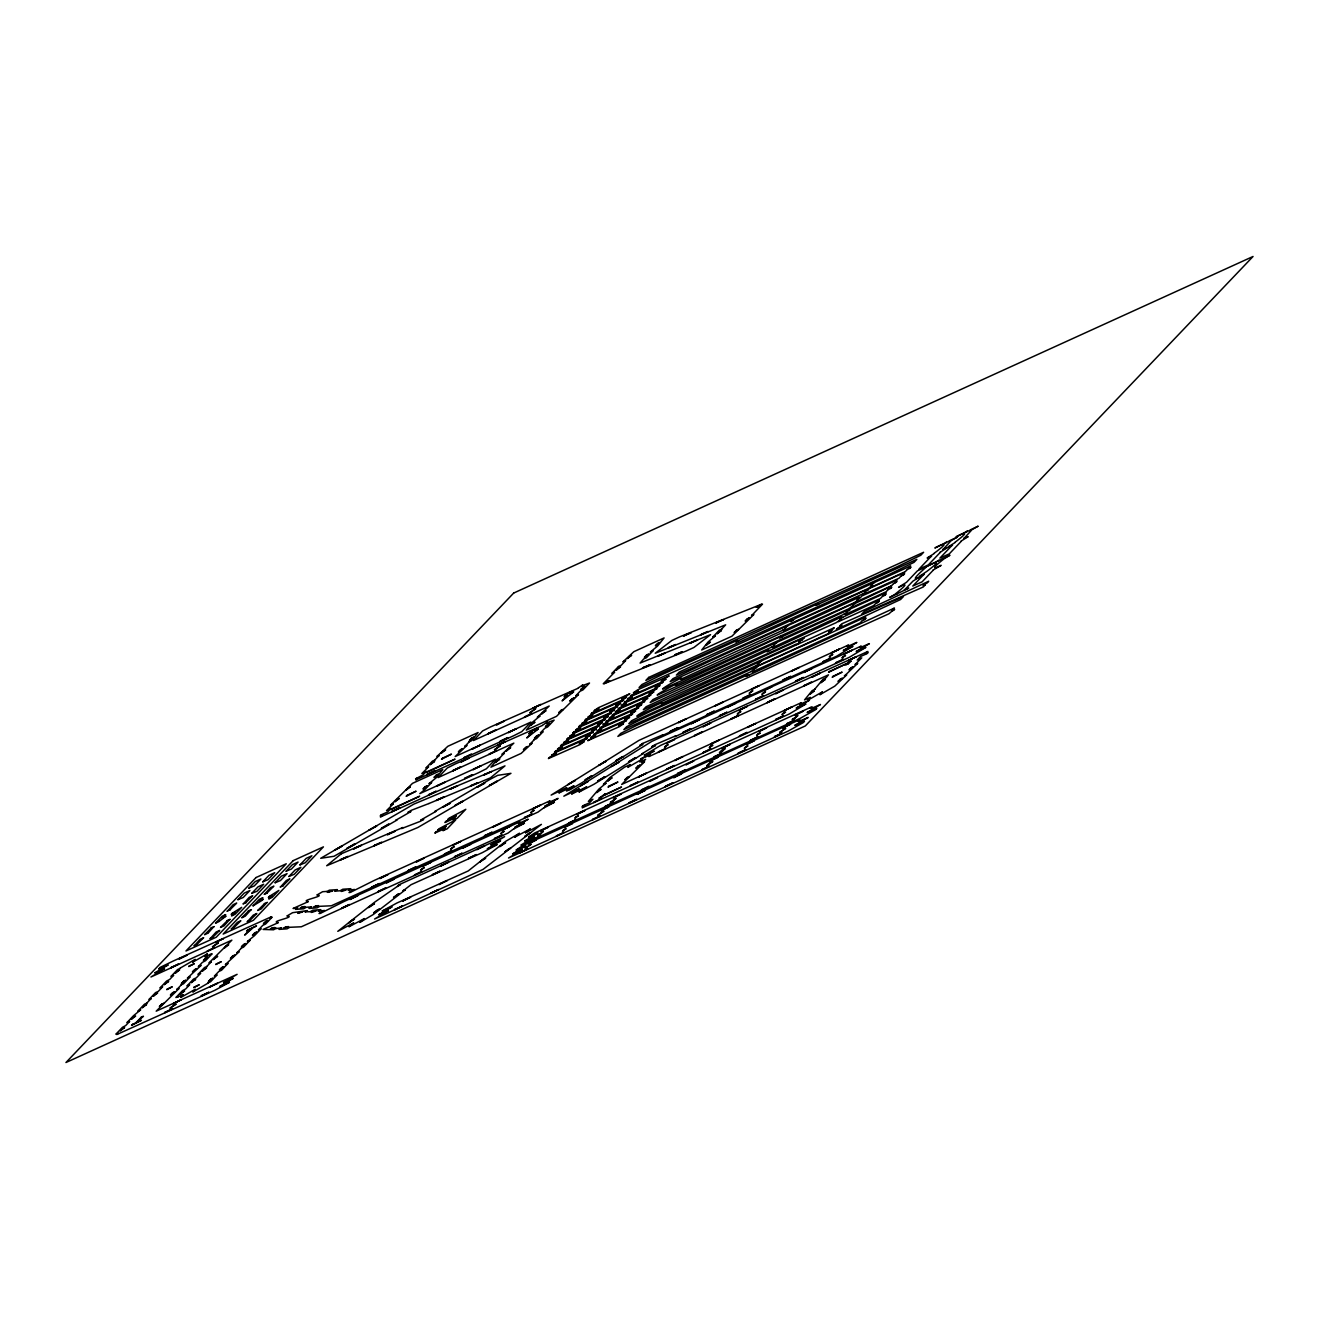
<?xml version="1.0" encoding="UTF-8"?>
<svg xmlns="http://www.w3.org/2000/svg" width="1319" height="1319" viewBox="0 0 1319 1319"><rect width="100%" height="100%" fill="white"/><g stroke="black" fill="none" stroke-linecap="round" stroke-linejoin="round"><path stroke-width="1.5" d="M353.591 923.086L349.09 926.565M514.74 837.054L519.389 833.427M525.506 832.701L530.156 829.074M566.675 787.905L559.009 792.785M154.933 972.812L168.189 964.898L158.742 969.053L160.094 967.404L173.201 961.04L271.269 916.804L270.362 917.744M192.722 962.062L195.146 959.507M204.841 956.555L207.264 954M180.785 997.345L183.226 994.79M192.904 991.822L195.344 989.266L180.851 997.428M223.505 982.49L237.123 974.329L156.186 1011.178L179.104 988.442L176.697 989.299M229.44 982.391L214.849 990.289L116.797 1034.541L117.688 1033.601M229.407 982.276L219.877 986.431L233.067 978.434M382.263 910.967L396.871 903.037L468.179 870.969L505.754 841.275L519.356 833.328M388.182 910.868L374.596 919.013L483.067 869.386L541.417 824.375L525.605 832.784M391.858 907.027L378.619 914.792L388.182 910.753M487.37 848.793L500.61 840.879L491.014 844.951M490.981 844.852L504.6 836.691L398.322 885.065L399.855 884.967M496.917 844.754L482.325 852.651L411.017 884.719L404.109 890.061M518.482 823.369L519.983 821.803L344.078 901.487L320.286 913.407L319 913.49L324.556 910.456L318.126 911.198L320.847 909.648L312.801 910.209L310.08 911.759L305.744 911.775M524.418 823.27L513.915 828.909M524.385 823.155L514.888 827.31L528.045 819.313M544.796 806.239L558.085 798.424L548.572 802.48M548.473 802.397L549.974 800.831L374.068 880.515L350.277 892.419L348.991 892.518L354.547 889.468L348.101 890.226L350.838 888.676L342.792 889.237L340.071 890.787L334.663 891.166L337.384 889.616L329.338 890.177L326.617 891.726M554.392 802.298L543.89 807.937M516.191 849.98L522.308 845.908L798.605 720.141L797.764 721.031L800.006 719.894L798.638 721.542L808.151 717.421L794.813 725.384L804.475 721.262L803.139 722.664L788.119 731.122L508.524 858.009L522.143 849.848M524.847 840.912L538.103 832.998L528.606 837.153M528.507 837.07L534.64 832.998L810.921 707.231L810.08 708.105L812.323 706.984L810.954 708.633L820.467 704.494L807.129 712.474L816.807 708.352L815.455 709.754L800.452 718.212L520.84 845.1L534.426 836.84M522.11 849.749L512.58 853.921L525.786 845.908M630.152 764.756L627.844 767.361L642.238 759.117M644.381 755.16L660.72 745.367L867.869 651.454L865.28 653.812L868.067 652.542L866.979 653.68L860.615 656.466L857.218 660.028L861.769 657.851L854.959 664.628L857.746 663.358L844.951 675.493M639.863 761.755L642.287 759.2M650.333 755.029L648.833 756.595L828.464 674.833L826.321 677.438M653.977 751.22L640.737 758.986L650.267 754.946M843.402 650.366L856.691 642.551M799.809 704.231L801.293 702.664L621.678 784.442L644.595 761.706L641.809 762.976L645.601 759.348L640.012 761.838M810.278 697.504L807.937 700.158L822.331 691.898M805.761 704.115L789.422 713.909L582.273 807.805L584.861 805.464L582.075 806.733L583.163 805.596L589.527 802.809L592.907 799.248L588.373 801.424L598.974 789.009L606.179 783.107L603.393 784.376L609.988 777.468L624.612 767.147L630.119 764.624M809.404 700.29L796.165 708.056L805.695 704.016M820.022 694.635L822.396 691.997M865.709 647.497L849.37 657.274L674.883 736.711L675.724 735.837L654.719 744.823L651.784 746.653L655.609 745.416L641.809 753.891L643.507 753.413L594.111 784.178L579.206 791.961M278.21 922.706L263.075 929.45L273.594 929.78L276.314 928.23M287.146 915.897L292.62 912.682L307.409 910.588L305.151 912.105M308.267 901.652L293.049 908.478L297.187 908.181M317.121 894.909L322.611 891.71L326.749 891.43M359.873 922.377L364.407 918.568L349.106 926.713M193.909 945.838L197.421 944.239M211.155 927.768L214.272 926.581M226.934 911.215L230.462 909.615M194.52 945.575L200.142 939.309L203.67 937.71L196.828 944.519M211.37 927.9L204.511 934.726L208.039 933.127M227.544 910.934L233.183 904.669L236.695 903.07L229.852 909.896M213.662 926.861L208.435 932.698M147.069 1002.803L150.712 998.961M180.093 968.162L195.097 959.424M118.298 1033.321L115.891 1034.195L122.486 1027.287L125.651 1025.605L129.691 1021.368L126.904 1022.637L133.483 1015.729L140.704 1009.826L137.918 1011.096L144.496 1004.188L147.283 1002.918M151.322 998.697L148.915 999.555L155.51 992.646L158.296 991.377L162.715 986.744L159.929 988.013L166.524 981.105L169.689 979.423L173.729 975.203L170.942 976.472L177.537 969.564L180.324 968.294M209.902 938.567L213.018 937.38M227.165 920.481L230.264 919.294M242.943 903.927L246.059 902.757M210.512 938.287L216.151 932.022L219.663 930.423L212.821 937.232M227.363 920.629L220.52 927.438L224.032 925.839L229.671 919.574M243.553 903.647L249.176 897.382L252.687 895.782L245.845 902.608M231.105 928.922L234.205 927.735M248.351 910.835L251.451 909.648M264.13 894.282L267.246 893.111M231.699 928.642L237.338 922.377L240.849 920.777L234.007 927.587M248.549 910.984L241.707 917.793L245.219 916.194L250.857 909.929M264.74 894.002L270.362 887.736L273.874 886.137L267.032 892.963M180.736 985.079L183.522 983.809L190.117 976.901L187.331 978.17L201.131 965.343L198.345 966.613L202.368 962.392L205.55 960.71L212.128 953.802L209.737 954.676M177.307 989.036L180.967 985.194M210.331 954.395L204.94 956.638M247.098 921.635L250.214 920.464M264.344 903.548L267.46 902.377M280.123 886.995L283.239 885.824M247.708 921.354L253.33 915.089L256.842 913.49L250 920.316M264.542 903.696L257.7 910.506L261.211 908.906L266.85 902.641M280.733 886.731L286.371 880.465L289.883 878.866L283.041 885.676M177.719 996.933L183.16 994.691M207.099 966.135L210.743 962.309M178.329 996.669L175.922 997.527L182.517 990.618L185.682 988.953L189.722 984.716L186.935 985.985L193.53 979.077L196.317 977.808L200.735 973.175L197.949 974.444L204.527 967.536L207.314 966.266M211.353 962.029L208.963 962.903L231.864 940.167L150.943 977L164.512 968.74L155.065 972.894M207.742 983.051L210.529 981.781L217.124 974.873L214.321 976.142L218.756 971.509L221.543 970.24L228.121 963.332L225.335 964.601L239.135 951.774L236.728 952.648M240.767 948.41L243.553 947.141L250.148 940.233L247.362 941.502L254.567 935.6L261.162 928.691L258.376 929.961L262.794 925.328L265.581 924.058L272.159 917.15L269.768 918.008M207.957 983.183L193.003 991.904M237.338 952.367L240.998 948.542M417.365 778.243L415.782 779.925L513.833 735.672L521.763 731.666L530.93 722.07L455.17 756.545L467.074 745.367L464.684 746.224M435.039 759.711L438.699 755.886M417.975 777.979L415.567 778.837L423.02 774.913L426.416 771.351L421.866 773.528L428.675 766.751L425.889 768.021L432.467 761.112L435.27 759.843M439.293 755.622L436.902 756.479L447.866 746.274L478.105 732.507L471.493 740.734L468.707 742.003M465.277 745.96L468.937 742.119M500.082 757.551L503.743 753.726M500.313 757.683L497.527 758.953L490.915 767.163L521.153 753.396L532.134 743.191L529.727 744.064M504.353 753.446L501.945 754.303L513.849 743.125L438.106 777.6L447.256 768.004L455.187 763.998L542.422 725.466M533.766 739.827L536.553 738.558L543.131 731.649L540.345 732.919L544.78 728.286L547.566 727.016L554.145 720.108L546.528 722.927L547.369 722.037L542.801 725.071M530.337 743.784L533.981 739.959M512.3 829.865L508.112 833.031L301.342 926.779L289.751 927.29L287.031 928.84L278.985 929.4L281.705 927.851L276.199 928.543M542.274 808.893L538.086 812.059L331.316 905.79L319.742 906.318L317.022 907.851L308.976 908.428L311.696 906.878L306.305 907.258L303.568 908.807L295.522 909.368L297.781 907.851M721.856 628.833L725.664 624.827L655.23 653.251L671.833 640.44L679.499 636.896L761.69 604.184L756.166 607.218L757.452 607.119L762.53 604.135L752.094 615.066M722.087 628.949L719.284 630.218L712.705 637.126L715.492 635.857L708.287 641.759L701.675 649.987L731.913 636.22L753.891 614.473L751.5 615.33M537.575 835.323L540.691 834.152M538.185 835.042L543.362 831.333L540.493 834.004M735.606 641.924L738.689 640.77M736.216 641.661L737.634 640.177L662.765 674.256L641.924 684.528L639.072 687.512L889.27 574.392L914.018 562.356L916.853 559.371L818.472 604.201M738.459 640.638L817.648 603.739L816.23 605.223M610.301 802.216L613.417 801.045M610.911 801.936L616.088 798.226L613.203 800.897M782.678 630.119L785.745 628.949M782.892 630.235L670.134 681.626L672.97 678.642L712.112 660.044L786.981 625.964L784.574 628.124L789.224 624.942L866.995 589.544L864.588 591.703L868.05 590.137L869.237 588.521L904.438 572.495L902.328 574.721M785.135 629.229L783.733 630.696L862.923 593.814M779.331 637.967L782.398 636.813M779.941 637.704L781.343 636.22L675.476 685.303C683.291 679.45 654.339 695.509 657.373 695.129L848.579 608.867L853.228 605.685L850.821 607.845L886.038 591.819L888.149 589.593M766.933 651.784L769.999 650.613M771.467 647.019L774.533 645.865M767.526 651.504L768.944 650.02L646.178 706.704L643.326 709.688L836.18 622.667L840.83 619.485L838.422 621.661L873.64 605.619L875.75 603.41M771.681 647.151L650.152 702.532L652.987 699.548L700.9 676.96L775.753 642.881L773.363 645.04L777.996 641.858L848.48 609.774L846.073 611.934L849.535 610.367L850.722 608.751L885.939 592.726L883.812 594.951M782.183 636.681L854.069 603.113L852.651 604.597M769.768 650.481L841.67 616.929L840.252 618.397M773.923 646.129L772.522 647.613L844.407 614.044M745.894 676.482L749.34 674.916M756.199 665.419L759.266 664.248M746.488 676.218L747.906 674.734L636.681 725.368L620.721 733.413L617.869 736.398L888.957 613.78L892.221 610.944M751.22 671.355L754.303 670.184M756.414 665.551L628.817 723.686L631.653 720.702L649.261 711.914L760.486 661.281L758.079 663.441L762.728 660.258L834.251 627.696L832.124 629.921M751.451 671.486L623.854 729.621L626.69 726.637L644.299 717.849L755.523 667.216L753.116 669.376L756.578 667.81L757.765 666.194L865.693 617.061L863.582 619.27M758.656 664.529L757.254 666.013L828.761 633.45L830.871 631.24M748.73 675.196L894.447 608.026L892.336 610.235L894.447 609.279M753.693 670.464L752.275 671.948L860.219 622.815L862.329 620.589M815.637 605.503L818.703 604.333M798.704 642.122L800.93 640.44M802.232 639.863L804.343 637.638L661.099 703.752C669.195 698.345 635.626 714.947 636.912 716.332L796.198 644.117C795.456 646.343 803.7 639.121 798.902 642.139M852.058 604.877L855.124 603.706M862.692 593.682L865.775 592.511M839.642 618.677L842.726 617.506M844.193 613.912L847.26 612.758M854.893 603.574L891.529 586.065L889.402 588.274M865.165 592.792L863.747 594.275L898.964 578.25L901.075 576.024M842.495 617.374L879.114 599.865L877.003 602.091M846.65 613.022L845.232 614.506L880.449 598.48L882.559 596.254M828.596 632.18L829.552 631.191M838.455 627.316L836.345 629.542L900.613 599.502L903.466 596.518L841.835 623.788L839.708 626.014M719.383 752.555L722.499 751.385M719.993 752.275L721.262 750.593M722.301 751.236L725.186 748.565L721.658 750.165M893.491 583.625L891.364 585.85L856.163 601.876L858.554 599.716L853.921 602.898L662.699 689.161C660.605 688.881 687.38 673.844 680.818 679.334L859.394 597.144L857.004 599.304L860.45 597.721L861.637 596.122L896.854 580.096L894.744 582.306M907.307 569.495L905.197 571.704L869.979 587.746L872.387 585.587L867.737 588.769L676.367 675.097L679.203 672.113L718.344 653.515L793.214 619.435L790.806 621.595L795.456 618.413L873.227 583.014L870.82 585.174L875.47 581.992L910.671 565.966L908.56 568.176M896.063 582.355L897.002 581.366L894.909 582.338M890.737 588.34L891.677 587.334M903.647 574.771L904.603 573.765M909.879 568.225L910.835 567.236M878.322 602.14L879.278 601.151L877.184 602.107M885.148 595.001L886.088 593.995L883.961 594.984M864.901 619.32L865.858 618.331M931.016 556.503L918.947 569.165L928.345 564.878L940.414 552.232M933.967 553.419C964.09 531.112 913.688 559.141 946.333 542.29M895.469 593.863C921.387 573.138 883.186 596.88 906.483 582.306L917.447 570.83L926.828 566.543C898.964 591.126 933.308 568.093 912.929 581.135L904.867 589.577M931.626 556.239L927.142 557.986L934.198 553.535M895.7 593.979L889.665 597.359L897.2 593.88M847.095 646.491L848.562 644.958L639.072 740.322L551.128 795.093L566.659 787.789M904.257 589.857L908.742 588.109L897.283 593.731M942.755 549.413L947.24 547.665L939.804 552.513M943.365 549.133L950.818 540.971M923.729 574.573L912.781 586.065L922.162 581.794L933.127 570.303M814.697 689.26L823.138 679.104L825.941 677.851M924.339 574.309L919.854 576.057L926.696 571.49C955.879 549.429 907.225 577.079 938.996 560.245M951.955 545.489L939.886 558.135L949.284 553.865L961.337 541.219M954.907 542.389C984.089 520.329 935.435 547.979 967.206 531.161M952.549 545.209L948.081 546.956L955.121 542.521M893.655 610.285L894.595 609.296M932.912 570.171C957.05 556.074 917.942 579.222 944.14 558.761L949.944 555.25L942.475 558.695M961.122 541.087L968.162 536.635L963.694 538.399M859.79 647.596L861.258 646.046L651.767 741.41L563.823 796.181L579.354 788.894L571.77 793.824M964.288 538.119L972.136 529.546L978.17 526.166L970.537 529.793M792.109 719.449L795.225 718.278M792.719 719.168L797.896 715.459L795.027 718.13M845.479 664.924L848.579 663.754M846.073 664.644L847.342 662.962M848.381 663.605L851.266 660.934L847.754 662.534M924.025 584.713L923.069 585.702L925.163 584.762M925.344 584.762L923.234 586.988L861.604 614.258L864.44 611.274L928.708 581.234L926.597 583.443M844.341 675.773L846.732 674.899L834.779 686.144L820.105 694.618M579.074 791.862L586.724 786.866L571.803 793.989M970.718 529.908L966.448 531.903M945.443 542.834L946.267 542.323M966.365 531.821L967.256 531.26M403.565 890.276L402.872 890.803L405.345 889.814L373.425 914.43L359.922 922.36M829.618 631.125L830.838 630.498M924.091 584.663L925.608 583.971M907.39 569.429L909.78 568.308M901.157 575.958L902.542 575.348M893.573 583.559L894.958 582.932M888.231 589.527L890.622 588.422M882.642 596.188L884.043 595.578M875.832 603.327L877.217 602.717M862.412 620.524L863.797 619.897M903.515 574.87L902.658 575.315M895.931 582.47L895.09 582.899M885.049 595.083L884.208 595.529M878.19 602.239L877.366 602.684M864.802 619.419L863.929 619.864M893.524 610.4L892.303 610.911M802.084 639.979L800.996 640.424M831.992 630.037L830.888 630.482M949.696 540.658L957.231 537.179L951.197 540.559M938.947 560.41L938.238 561.004L942.327 558.877M642.798 743.504L639.863 745.334M542.818 808.498L543.725 808.019M512.844 829.47L513.734 828.991M578.151 687.99L582.718 684.973L581.877 685.847L589.511 683.028L582.916 689.936L580.129 691.205L575.711 695.855L578.497 694.585L556.519 716.332L526.265 730.099L532.876 721.872L540.081 715.97L537.295 717.239L549.215 706.044L473.455 740.536L482.606 730.94L490.536 726.934L577.771 688.403M636.78 692.195L638.33 690.579L633.351 692.838L637.704 689.804L669.162 675.872L663.045 679.318L661.149 681.329L666.111 679.054L661.775 682.104L630.317 696.036L636.418 692.574M630.696 698.575L632.246 696.96L627.267 699.218L631.62 696.168L663.078 682.236L656.961 685.699L655.065 687.694L660.028 685.435L655.691 688.485L624.233 702.417L630.334 698.955M624.612 704.956L626.162 703.34L621.2 705.599L625.536 702.549L656.994 688.617L650.894 692.079L648.981 694.074L653.944 691.816L649.607 694.866L618.149 708.781L624.25 705.335M618.545 711.32L620.078 709.704L615.116 711.98L619.452 708.93L650.91 694.998L644.81 698.46L642.897 700.455L647.86 698.196L643.524 701.23L612.065 715.162L618.166 711.716M612.461 717.701L613.994 716.085L609.032 718.344L613.368 715.31L644.826 701.378L638.726 704.824L636.813 706.836L641.776 704.577L637.44 707.611L605.982 721.542L612.082 718.08M606.377 724.082L607.911 722.466L602.948 724.725L607.284 721.674L638.742 707.759L632.642 711.205L630.729 713.216L635.709 710.941L631.356 713.991L599.898 727.923L605.998 724.461M600.293 730.462L601.827 728.846L596.864 731.105L601.2 728.055L632.658 714.123L626.558 717.585L624.645 719.58L629.625 717.322L625.272 720.372L593.814 734.304L599.931 730.841M594.209 736.843L595.743 735.211L590.78 737.486L595.116 734.436L626.574 720.504L620.474 723.966L618.562 725.961L623.541 723.702L619.188 726.753L587.73 740.668L593.847 737.222M219.449 921.157L226.044 916.111L222.103 918.008L225.681 914.611L222.169 916.21L215.525 923.185L219.036 921.585M847.952 646.326L856.625 642.452M860.647 647.415L869.386 643.639L856.196 651.553L865.643 647.398M815.307 688.98L812.141 690.661L804.541 699.911L810.212 697.421M602.799 796.313L605.075 793.923L598.875 798.325L602.387 796.725M709.342 763.091L712.854 761.492L706.671 765.894L708.946 763.503M904.438 573.749L902.509 574.738M865.693 618.314L863.764 619.303M830.706 631.224L828.794 632.197M839.824 626.723L841.984 625.074L839.89 626.014M945.558 542.917L949.614 540.806M910.671 567.219L908.742 568.192M891.512 587.318L889.583 588.307M207.215 953.901L192.772 962.161M843.5 650.465L852.948 646.31L836.675 656.186L662.187 735.623L663.028 734.732L642.023 743.718M809.371 700.175L799.908 704.33M544.912 806.338L554.359 802.183M527.913 819.33L518.598 823.468M223.62 982.589L233.034 978.434M640.374 745.021L642.914 744.312L581.415 783.074L569.511 790.032L566.428 790.872L574.029 785.761L559.108 792.884M530.123 828.975L514.839 837.136M653.944 751.088L644.529 755.243M496.867 844.638L487.469 848.776M534.36 836.84L524.978 840.994M525.704 845.908L516.323 850.046M391.842 906.895L382.395 911.05M353.624 922.904L337.779 931.329L374.596 902.212L397.662 886.203M400.448 884.62L397.547 886.5M317.17 895.007C326.931 895.716 298.523 900.778 308.234 901.52M287.196 915.98C296.676 916.936 268.697 921.701 278.26 922.509M513.685 593.055L65.95 1062.52L805.315 725.945L1253.05 256.48L513.685 593.055M256.018 877.547L185.963 950.983L216.217 937.232L286.256 863.78L256.018 877.547M171.289 967.355L170.629 968.047L178.56 964.041L171.289 967.355M179.796 958.435L179.137 959.127L187.067 955.121L179.796 958.435M237.948 899.673L243.24 897.497L249.885 890.539L244.196 893.128L237.948 899.673M248.961 888.132L254.254 885.956L260.898 878.998L255.194 881.587L248.961 888.132M232.226 913.292L231.171 914.413L235.112 912.501L231.534 915.897L235.046 914.298L241.69 907.34L232.226 913.292M122.436 1028.606L120.243 1030.914L124.613 1027.6L122.436 1028.606M133.45 1017.048L131.24 1019.373L135.626 1016.059L133.45 1017.048M144.463 1005.507L142.254 1007.815L146.64 1004.517L144.463 1005.507M155.461 993.965L153.268 996.274L157.653 992.976L155.461 993.965M166.474 982.424L164.281 984.732L168.667 981.435L166.474 982.424M177.488 970.883L175.279 973.191L179.664 969.894L177.488 970.883M251.764 893.375L257.057 891.215L263.701 884.241L258.013 886.83L251.764 893.375M262.778 881.834L268.07 879.658L274.715 872.7L269.01 875.288L262.778 881.834M132.592 1024.319L131.537 1025.424L141.446 1020.279L132.592 1024.319M167.431 988.986L166.771 989.679L172.278 986.777L167.431 988.986M189.441 965.887L188.782 966.58L194.289 963.694L189.441 965.887M141.149 1017.279L136.17 1022.522L143.458 1016.24L141.149 1017.279M293.197 860.631L223.158 934.066L253.396 920.299L323.435 846.864L293.197 860.631M207.644 950.801L206.984 951.494L214.915 947.487L207.644 950.801M216.168 941.881L215.492 942.574L223.439 938.567L216.168 941.881M212.507 946.811L218.311 942.821L212.507 946.811M253.116 905.823L262.168 900.3L263.239 899.179L259.299 901.075L262.877 897.695L259.348 899.294L253.116 905.823M275.143 882.741L280.436 880.564L287.08 873.607L281.376 876.195L275.143 882.741M286.141 871.199L291.433 869.023L298.078 862.065L292.389 864.654L286.141 871.199M161.561 1004.254L159.368 1006.562L163.754 1003.264L161.561 1004.254M172.575 992.712L170.382 995.021L174.767 991.723L172.575 992.712M183.588 981.171L181.379 983.479L185.765 980.165L183.588 981.171M194.602 969.63L192.393 971.938L196.778 968.624L194.602 969.63M205.616 958.072L203.406 960.38L207.792 957.083L205.616 958.072M269.422 896.359L268.351 897.481L272.291 895.585L268.713 898.964L272.225 897.365L278.87 890.407L269.422 896.359M288.96 876.459L294.252 874.283L300.897 867.308L295.192 869.913L288.96 876.459M299.957 864.901L305.25 862.741L311.894 855.767L306.206 858.372L299.957 864.901M182.467 991.937L180.274 994.246L184.66 990.948L182.467 991.937M193.481 980.396L191.271 982.704L195.657 979.407L193.481 980.396M204.494 968.855L202.285 971.163L206.671 967.866L204.494 968.855M215.508 957.314L213.299 959.622L217.684 956.324L215.508 957.314M226.505 945.772L224.312 948.081L228.698 944.767L226.505 945.772M165.287 1012.069L164.628 1012.778L172.558 1008.771L165.287 1012.069M173.795 1003.149L173.135 1003.841L181.066 999.835L173.795 1003.149M170.151 1008.079L175.955 1004.105L170.151 1008.079M247.675 929.928L246.62 931.049L256.529 925.905L247.675 929.928M194.421 986.958L193.761 987.651L199.268 984.749L194.421 986.958M216.448 963.876L215.788 964.568L221.295 961.666L216.448 963.876M249.588 929.862L244.609 935.105L251.896 928.823L249.588 929.862M210.595 979.143L208.386 981.451L212.771 978.154L210.595 979.143M221.608 967.602L219.399 969.91L223.785 966.613L221.608 967.602M232.606 956.061L230.413 958.369L234.798 955.055L232.606 956.061M243.619 944.503L241.426 946.811L245.796 943.514L243.619 944.503M254.633 932.962L252.424 935.27L256.809 931.972L254.633 932.962M265.647 921.42L263.437 923.729L267.823 920.431L265.647 921.42M201.642 995.532L200.983 996.224L208.913 992.218L201.642 995.532M210.166 986.596L209.507 987.288L217.437 983.282L210.166 986.596M381.306 814.763L380.218 815.9L383.005 814.631L380.416 816.989L478.484 772.736L486.414 768.746L495.565 759.134L419.821 793.626L425.13 789.339L431.725 782.431L428.939 783.7L436.144 777.798L442.755 769.571L412.517 783.338L390.539 805.101L393.326 803.832L386.516 810.608L391.051 808.432L387.671 811.976L381.306 814.763M397.085 799.512L394.876 801.82L399.261 798.506L397.085 799.512M408.082 787.954L405.889 790.279L410.275 786.965L408.082 787.954M432.434 762.431L430.225 764.74L434.611 761.442L432.434 762.431M443.448 750.89L441.238 753.198L445.624 749.901L443.448 750.89M392.106 808.646L391.034 809.751L419.673 796.198L392.106 808.646M427.455 771.566L426.4 772.687L455.039 759.134L427.455 771.566M407.241 795.225L406.17 796.33L416.079 791.186L407.241 795.225M442.59 758.145L441.519 759.266L451.444 754.122L442.59 758.145M392.551 811.086L391.891 811.779L399.822 807.772L392.551 811.086M427.917 774.006L427.241 774.698L435.188 770.692L427.917 774.006M425.196 786.701L423.003 789.009L427.372 785.712L425.196 786.701M436.21 775.16L434 777.468L438.386 774.171L436.21 775.16M460.545 749.637L458.352 751.945L462.738 748.648L460.545 749.637M471.559 738.096L469.366 740.404L473.752 737.09L471.559 738.096M428.922 794.533L428.263 795.225L436.193 791.219L428.922 794.533M437.43 785.596L436.77 786.289L444.701 782.282L437.43 785.596M464.272 757.452L463.612 758.145L471.542 754.138L464.272 757.452M472.779 748.533L472.12 749.225L480.05 745.219L472.779 748.533M453.258 770.312L452.598 771.005L460.529 766.998L453.258 770.312M461.782 761.393L461.122 762.085L469.053 758.079L461.782 761.393M488.624 733.249L487.964 733.941L495.895 729.935L488.624 733.249M497.131 724.312L496.472 725.005L504.402 720.998L497.131 724.312M465.277 777.979L464.618 778.672L472.548 774.665L465.277 777.979M473.785 769.043L473.125 769.735L481.072 765.729L473.785 769.043M500.626 740.899L499.967 741.591L507.897 737.601L500.626 740.899M509.15 731.979L508.491 732.672L516.421 728.665L509.15 731.979M342.165 907.802L341.506 908.494L349.436 904.488L342.165 907.802M350.673 898.882L350.013 899.574L357.944 895.568L350.673 898.882M489.629 753.759L488.97 754.452L496.9 750.445L489.629 753.759M498.137 744.839L497.477 745.532L505.408 741.525L498.137 744.839M524.978 716.695L524.319 717.388L532.249 713.381L524.978 716.695M533.503 707.759L532.843 708.451L540.774 704.445L533.503 707.759M494.493 749.769L500.28 745.779L494.493 749.769M529.859 712.705L535.646 708.715L529.859 712.705M372.139 886.83L371.48 887.522L379.41 883.516L372.139 886.83M380.663 877.893L380.004 878.586L387.934 874.579L380.663 877.893M497.477 760.272L495.284 762.58L499.67 759.266L497.477 760.272M508.491 748.714L506.282 751.039L510.667 747.725L508.491 748.714M532.843 723.191L530.634 725.499L535.019 722.202L532.843 723.191M543.84 711.65L541.647 713.958L546.033 710.661L543.84 711.65M378.52 891.248L377.861 891.941L385.791 887.934L378.52 891.248M387.044 882.329L386.385 883.021L394.315 879.015L387.044 882.329M529.743 732.869L528.754 733.908L532.216 732.226L526.743 737.964L538.35 728.962L534.887 730.644L537.74 728.022L534.459 729.506L529.743 732.869M565.093 695.805L564.103 696.844L567.566 695.162L562.092 700.9L573.699 691.881L570.253 693.563L573.089 690.942L569.824 692.442L565.093 695.805M436.061 831.827L434.808 833.146L445.162 828.431L443.019 830.69L447.256 828.761L455.698 819.907L438.963 828.794L437.71 830.113L446.234 826.37L436.061 831.827M446.168 821.242L444.915 822.545L455.269 817.829L453.126 820.088L457.363 818.159L465.805 809.305L449.07 818.192L447.817 819.511L456.341 815.785L446.168 821.242M525.605 747.461L523.396 749.769L527.781 746.472L525.605 747.461M536.619 735.92L534.409 738.228L538.795 734.93L536.619 735.92M547.616 724.378L545.423 726.687L549.809 723.389L547.616 724.378M560.954 710.397L558.761 712.705L563.131 709.408L560.954 710.397M571.968 698.856L569.759 701.164L574.144 697.85L571.968 698.856M582.982 687.314L580.772 689.623L585.158 686.309L582.982 687.314M408.511 870.276L407.851 870.969L415.782 866.962L408.511 870.276M417.018 861.34L416.359 862.032L424.289 858.026L417.018 861.34M414.891 874.695L414.232 875.387L422.162 871.381L414.891 874.695M423.399 865.775L422.739 866.468L430.67 862.461L423.399 865.775M422.096 868.644L420.629 870.194L424.273 867.655L422.096 868.644M618.479 666.524L611.884 673.432L614.67 672.162L603.261 683.77L608.339 680.785L609.609 680.686L604.086 683.72L686.292 650.992L693.942 647.464L710.562 634.653L640.111 663.061L643.705 658.939L646.491 657.67L653.086 650.762L650.3 652.031L657.505 646.129L664.116 637.918L633.878 651.668L622.898 661.891L625.684 660.621L621.265 665.254L618.479 666.524M618.43 667.843L616.237 670.151L620.622 666.853L618.43 667.843M629.443 656.301L627.25 658.61L631.636 655.312L629.443 656.301M444.866 853.723L444.206 854.415L452.137 850.409L444.866 853.723M453.39 844.787L452.73 845.479L460.661 841.489L453.39 844.787M452.071 847.672L450.603 849.205L454.264 846.683L452.071 847.672M394.942 909.352L394.282 910.044L402.213 906.054L394.942 909.352M403.466 900.432L402.79 901.124L410.737 897.118L403.466 900.432M432.764 874.431L432.104 875.124L440.035 871.134L432.764 874.431M441.271 865.511L440.612 866.204L448.542 862.197L441.271 865.511M646.557 655.048L644.348 657.357L648.734 654.043L646.557 655.048M657.571 643.491L655.362 645.799L659.747 642.501L657.571 643.491M454.89 856.476L454.231 857.169L462.161 853.179L454.89 856.476M463.414 847.556L462.755 848.249L470.685 844.242L463.414 847.556M549.545 757.386L548.407 758.573L579.865 744.658L584.202 741.608L579.239 743.867L581.135 741.872L587.252 738.409L555.794 752.341L551.441 755.391L556.42 753.133L554.508 755.127L549.545 757.386M555.629 751.006L554.491 752.209L585.949 738.277L590.285 735.227L585.323 737.486L587.219 735.491L593.336 732.029L561.878 745.96L557.525 749.011L562.504 746.752L560.591 748.747L555.629 751.006M561.696 744.625L560.559 745.829L592.017 731.897L596.369 728.846L591.39 731.122L593.303 729.11L599.42 725.664L567.961 739.58L563.609 742.63L568.588 740.371L566.675 742.366L561.696 744.625M567.78 738.261L566.642 739.448L598.101 725.516L602.453 722.482L597.474 724.741L599.387 722.73L605.503 719.284L574.045 733.216L569.693 736.249L574.655 733.991L572.759 735.986L567.78 738.261M573.864 731.88L572.726 733.067L604.184 719.135L608.537 716.102L603.558 718.36L605.47 716.365L611.571 712.903L580.113 726.835L575.776 729.885L580.739 727.61L578.843 729.621L573.864 731.88M579.948 725.499L578.81 726.687L610.268 712.771L614.621 709.721L609.642 711.98L611.554 709.985L617.655 706.522L586.197 720.454L581.86 723.504L586.823 721.246L584.927 723.241L579.948 725.499M586.032 719.119L584.894 720.322L616.352 706.39L620.705 703.34L615.726 705.599L617.638 703.604L623.739 700.142L592.28 714.074L587.944 717.124L592.907 714.865L590.994 716.86L586.032 719.119M592.116 712.755L590.978 713.942L622.436 700.01L626.772 696.96L621.81 699.235L623.722 697.223L629.822 693.778L598.364 707.709L594.028 710.743L598.991 708.484L597.078 710.479L592.116 712.755M484.881 835.504L484.221 836.197L492.152 832.19L484.881 835.504M493.388 826.584L492.729 827.277L500.659 823.27L493.388 826.584M431.313 892.798L430.637 893.491L438.584 889.501L431.313 892.798M439.821 883.878L439.161 884.571L447.092 880.564L439.821 883.878M469.119 857.878L468.459 858.57L476.39 854.58L469.119 857.878M477.643 848.958L476.983 849.65L484.914 845.644L477.643 848.958M494.905 838.274L494.246 838.966L502.176 834.96L494.905 838.274M503.413 829.338L502.753 830.03L510.684 826.04L503.413 829.338M648.701 677.422L645.848 680.406L896.046 567.285L920.794 555.25L923.63 552.265L648.701 677.422M502.11 832.223L500.643 833.756L504.287 831.234L502.11 832.223M524.88 817.285L524.22 817.978L532.167 813.988L524.88 817.285M533.404 808.366L532.744 809.058L540.675 805.052L533.404 808.366M532.085 811.251L530.617 812.784L534.277 810.262L532.085 811.251M708.237 643.095L706.044 645.403L710.43 642.089L708.237 643.095M719.251 631.537L717.041 633.845L721.427 630.548L719.251 631.537M520.395 852.222L519.735 852.915L527.666 848.925L520.395 852.222M528.903 843.303L528.243 843.995L536.173 839.989L528.903 843.303M532.711 839.313L532.052 840.005L539.982 835.999L532.711 839.313M541.219 830.393L540.559 831.085L548.49 827.079L541.219 830.393M525.259 848.232L531.046 844.242L525.259 848.232M736.365 630.284L734.155 632.592L738.541 629.295L736.365 630.284M747.362 618.743L745.169 621.051L749.555 617.754L747.362 618.743M598.941 790.328L596.732 792.637L601.118 789.339L598.941 790.328M609.939 778.787L607.746 781.095L612.131 777.781L609.939 778.787M556.75 835.669L556.09 836.361L564.021 832.371L556.75 835.669M565.274 826.749L564.614 827.442L572.545 823.435L565.274 826.749M569.066 822.759L568.407 823.452L576.337 819.445L569.066 822.759M577.59 813.839L576.931 814.532L584.861 810.525L577.59 813.839M563.955 829.635L562.488 831.168L566.148 828.629L563.955 829.635M576.271 816.708L574.804 818.258L578.464 815.719L576.271 816.708M609.098 786.042L608.026 787.146L617.935 782.019L609.098 786.042M594.407 801.903L593.748 802.595L601.678 798.589L594.407 801.903M605.042 794.516L604.349 795.258L621.529 787.014L605.042 794.516M670.744 730.94L670.068 731.633L678.015 727.643L670.744 730.94M679.252 722.021L678.593 722.713L686.523 718.707L679.252 722.021M627.053 777.518L624.843 779.826L629.229 776.528L627.053 777.518M638.066 765.976L635.857 768.285L640.243 764.987L638.066 765.976M593.121 819.115L592.462 819.808L600.392 815.818L593.121 819.115M601.629 810.196L600.969 810.888L608.9 806.882L601.629 810.196M605.437 806.206L604.778 806.898L612.708 802.892L605.437 806.206M613.945 797.286L613.286 797.979L621.216 793.972L613.945 797.286M597.985 815.126L603.772 811.152L597.985 815.126M658.791 751.682L658.132 752.374L666.062 748.368L658.791 751.682M667.299 742.762L666.639 743.454L674.586 739.448L667.299 742.762M665.996 745.631L664.529 747.181L668.172 744.641L665.996 745.631M630.779 785.349L630.119 786.042L638.05 782.035L630.779 785.349M639.286 776.413L638.627 777.105L646.557 773.115L639.286 776.413M683.44 732.045L682.78 732.737L690.711 728.731L683.44 732.045M691.947 723.125L691.288 723.818L699.218 719.811L691.947 723.125M707.099 714.387L706.44 715.079L714.37 711.089L707.099 714.387M715.607 705.467L714.947 706.16L722.878 702.153L715.607 705.467M629.476 802.562L628.817 803.255L636.747 799.265L629.476 802.562M637.984 793.642L637.324 794.335L645.271 790.328L637.984 793.642M641.792 789.652L641.133 790.345L649.063 786.338L641.792 789.652M650.316 780.733L649.64 781.425L657.587 777.419L650.316 780.733M695.146 735.128L694.486 735.821L702.433 731.814L695.146 735.128M703.67 726.208L703.011 726.901L710.941 722.894L703.67 726.208M667.134 768.796L666.474 769.488L674.405 765.482L667.134 768.796M675.641 759.859L674.982 760.552L682.929 756.562L675.641 759.859M719.795 715.492L719.135 716.184L727.066 712.178L719.795 715.492M728.302 706.572L727.643 707.264L735.59 703.258L728.302 706.572M743.454 697.85L742.795 698.542L750.725 694.536L743.454 697.85M751.978 688.914L751.319 689.606L759.249 685.6L751.978 688.914M750.659 691.799L749.192 693.332L752.852 690.81L750.659 691.799M665.831 786.009L665.172 786.701L673.119 782.711L665.831 786.009M674.355 777.089L673.696 777.781L681.626 773.775L674.355 777.089M678.164 773.099L677.488 773.791L685.435 769.785L678.164 773.099M686.671 764.179L686.012 764.872L693.942 760.865L686.671 764.179M731.517 718.575L730.858 719.267L738.788 715.261L731.517 718.575M740.025 709.655L739.365 710.347L747.296 706.341L740.025 709.655M738.722 712.524L737.255 714.074L740.899 711.535L738.722 712.524M703.489 752.242L702.829 752.935L710.776 748.928L703.489 752.242M712.013 743.306L711.353 743.998L719.284 740.008L712.013 743.306M710.694 746.191L709.226 747.741L712.887 745.202L710.694 746.191M756.15 698.938L755.49 699.631L763.437 695.624L756.15 698.938M764.674 690.018L764.014 690.711L771.945 686.704L764.674 690.018M763.355 692.887L761.887 694.437L765.548 691.898L763.355 692.887M783.47 679.631L782.81 680.324L790.74 676.317L783.47 679.631M791.977 670.695L791.318 671.387L799.265 667.398L791.977 670.695M702.203 769.455L701.543 770.148L709.474 766.158L702.203 769.455M710.71 760.535L710.051 761.228L717.981 757.221L710.71 760.535M714.519 756.545L713.859 757.238L721.79 753.231L714.519 756.545M723.026 747.626L722.367 748.318L730.297 744.312L723.026 747.626M767.872 702.021L767.213 702.714L775.143 698.707L767.872 702.021M776.396 693.102L775.737 693.794L783.667 689.788L776.396 693.102M739.86 735.689L739.201 736.381L747.131 732.375L739.86 735.689M748.368 726.753L747.708 727.445L755.639 723.455L748.368 726.753M796.165 680.719L795.505 681.412L803.436 677.422L796.165 680.719M804.672 671.8L804.013 672.492L811.96 668.486L804.672 671.8M823.485 661.413L822.825 662.105L830.756 658.099L823.485 661.413M831.992 652.493L831.333 653.185L839.263 649.179L831.992 652.493M830.69 655.362L829.222 656.911L832.866 654.372L830.69 655.362M738.558 752.918L737.898 753.611L745.829 749.604L738.558 752.918M747.082 743.982L746.422 744.674L754.353 740.668L747.082 743.982M750.874 739.992L750.214 740.684L758.145 736.678L750.874 739.992M759.398 731.072L758.738 731.765L766.669 727.758L759.398 731.072M745.763 746.867L744.295 748.401L747.955 745.878L745.763 746.867M758.079 733.958L756.611 735.491L760.272 732.952L758.079 733.958M804.244 685.468L803.584 686.16L811.515 682.154L804.244 685.468M812.751 676.548L812.092 677.241L820.022 673.234L812.751 676.548M776.215 719.135L775.556 719.828L783.486 715.821L776.215 719.135M784.739 710.199L784.08 710.892L792.01 706.902L784.739 710.199M783.42 713.084L781.953 714.634L785.613 712.095L783.42 713.084M836.18 662.517L835.521 663.21L843.451 659.203L836.18 662.517M844.688 653.581L844.028 654.273L851.959 650.267L844.688 653.581M843.385 656.466L841.918 658L845.561 655.477L843.385 656.466M829.305 671.519L828.612 672.261L845.792 664.018L829.305 671.519M812.092 691.98L809.899 694.289L814.268 690.975L812.092 691.98M823.105 680.439L820.896 682.747L825.282 679.433L823.105 680.439M774.929 736.365L774.269 737.057L782.2 733.051L774.929 736.365M783.437 727.428L782.777 728.121L790.708 724.115L783.437 727.428M787.245 723.439L786.586 724.131L794.516 720.125L787.245 723.439M795.753 714.519L795.093 715.211L803.024 711.205L795.753 714.519M779.793 732.358L785.58 728.385L779.793 732.358M833.262 676.152L832.19 677.257L842.116 672.113L833.262 676.152M849.123 659.995L848.447 660.687L856.394 656.681L849.123 659.995M840.219 679.17L838.01 681.478L842.396 678.18L840.219 679.17M851.217 667.628L849.024 669.937L853.409 666.639L851.217 667.628M341.258 853.789L326.683 865.742L417.859 827.491L510.964 773.33L497.626 775.358L489.778 779.513L434.726 811.531L435.962 811.35L420.728 820.088L423.696 819.396L420.431 821.292L401.586 828.579L402.938 827.475L341.258 853.789M341.192 859.246L340.137 860.12L347.936 856.427L341.192 859.246M354.729 848.117L353.673 848.991L361.472 845.298L354.729 848.117M374.893 845.1L373.854 845.974L381.636 842.28L374.893 845.1M388.445 833.971L387.39 834.845L395.189 831.151L388.445 833.971M428.906 803.535L411.264 810.328L407.983 812.224L410.967 811.531L395.716 820.286L396.953 820.088L334.07 856.262L320.715 858.29L413.836 804.128L504.996 765.877L490.437 777.847L428.906 803.535M437.545 799.611L436.507 800.485L444.289 796.791L437.545 799.611M451.098 788.482L450.043 789.339L457.841 785.662L451.098 788.482M471.262 785.464L470.223 786.322L478.006 782.645L471.262 785.464M484.815 774.335L483.76 775.193L491.558 771.5L484.815 774.335M669.31 647.134L668.123 648.058L675.773 644.529L669.31 647.134M684.759 635.214L683.555 636.137L691.222 632.609L684.759 635.214M643.441 667.398L642.238 668.321L649.904 664.792L643.441 667.398M658.89 655.494L657.686 656.417L665.353 652.889L658.89 655.494M675.757 654.372L674.57 655.296L682.236 651.751L675.757 654.372M691.205 642.452L690.002 643.375L697.669 639.847L691.205 642.452M701.642 634.093L700.438 635.016L708.105 631.488L701.642 634.093M717.074 622.172L715.871 623.112L723.537 619.567L717.074 622.172M352.552 919.92L348.562 923.003L354.498 919.129L352.552 919.92M372.519 904.521L368.529 907.587L374.464 903.729L372.519 904.521M377.547 909.83L373.557 912.913L379.493 909.055L377.547 909.83M397.514 894.43L393.524 897.514L399.459 893.655L397.514 894.43M483.727 858.966L479.737 862.049L485.672 858.191L483.727 858.966M503.693 843.566L499.703 846.65L505.639 842.775L503.693 843.566M508.722 848.892L504.732 851.959L510.667 848.101L508.722 848.892M528.688 833.476L524.698 836.559L530.634 832.701L528.688 833.476M574.029 780.815L567.846 784.673L575.348 780.452L574.029 780.815M604.926 761.574L598.744 765.432L606.245 761.211L604.926 761.574M591.126 776.116L584.944 779.974L592.445 775.753L591.126 776.116M622.024 756.875L615.841 760.733L623.343 756.512L622.024 756.875M586.724 781.92L580.541 785.761L588.043 781.557L586.724 781.92M617.622 762.679L611.439 766.52L618.941 762.316L617.622 762.679M603.822 777.221L597.639 781.062L605.141 776.858L603.822 777.221M634.719 757.98L628.536 761.821L636.038 757.617L634.719 757.98M341.341 846.287L334.449 850.293L342.297 846.139L341.341 846.287M375.767 826.255L368.891 830.261L376.739 826.106L375.767 826.255M353.739 844.407L346.864 848.414L354.712 844.259L353.739 844.407M388.182 824.375L381.29 828.381L389.154 824.227L388.182 824.375M449.433 803.386L442.541 807.393L450.389 803.238L449.433 803.386M483.859 783.354L476.983 787.361L484.831 783.206L483.859 783.354M461.831 801.507L454.956 805.513L462.804 801.358L461.831 801.507M496.274 781.475L489.382 785.481L497.23 781.326L496.274 781.475M302.447 906.78L300.303 907.983L305.134 906.582L302.447 906.78M329.915 891.182L327.788 892.402L332.602 891.001L329.915 891.182M272.456 927.752L270.329 928.955L275.143 927.57L272.456 927.752M299.941 912.154L297.797 913.375L302.628 911.973L299.941 912.154M315.884 905.84L313.757 907.043L318.571 905.642L315.884 905.84M343.369 890.243L341.225 891.446L346.056 890.061L343.369 890.243M285.893 926.812L283.766 928.015L288.597 926.614L285.893 926.812M313.378 911.215L311.251 912.435L316.065 911.033L313.378 911.215"/></g></svg>
